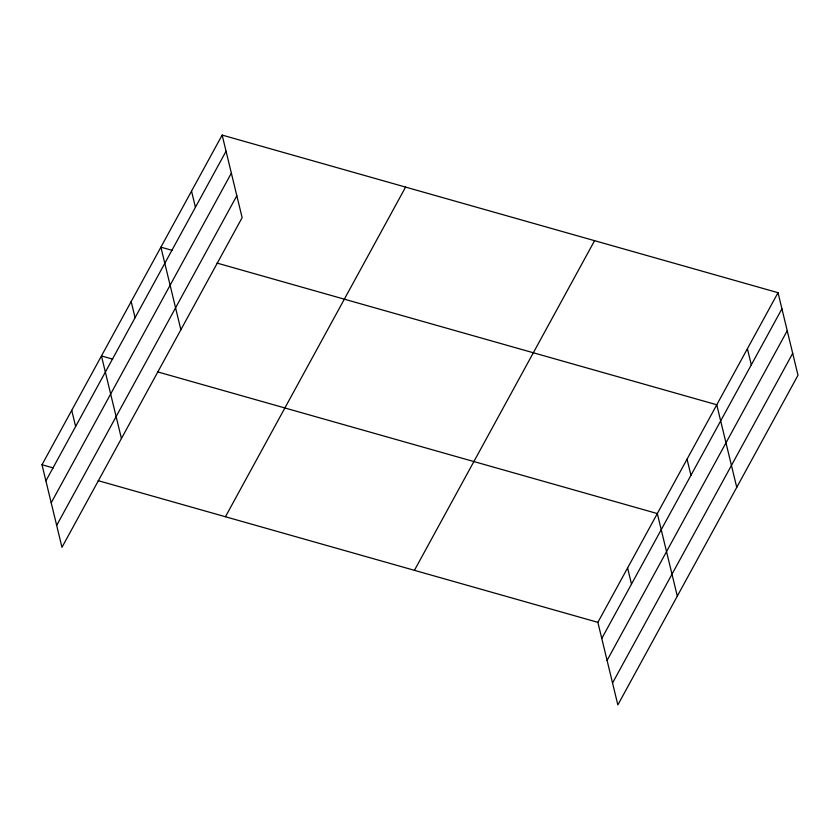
<?xml version="1.0" encoding="UTF-8"?>
<svg xmlns="http://www.w3.org/2000/svg" width="840" height="840" viewBox="0 0 840 840"><rect width="100%" height="100%" fill="white"/><g stroke="black" fill="none" stroke-linecap="round" stroke-linejoin="round"><path stroke-width="1.26" d="M222.149 135.083L242.13 217.655L61.971 547.312L42 464.741L222.149 135.083L778.029 292.688L798 375.26L617.851 704.918L597.87 622.346L778.029 292.688M45.906 480.879L226.054 151.221M51.209 502.793L231.357 173.145M56.669 525.389L236.828 195.731M225.435 516.747L405.594 187.089M414.435 570.339L594.583 240.681M601.776 638.484L781.925 308.826M607.078 660.408L787.227 330.75M612.538 682.994L792.698 353.336M172.137 250.352L160.902 247.17L180.873 329.731M217.056 263.088L716.772 404.775L736.743 487.347M112.686 359.142L101.451 355.95L121.422 438.522M157.605 371.879L657.321 513.566L677.303 596.127M42 464.741L53.235 467.922M98.154 480.659L597.87 622.346M747.4 348.737L751.307 364.865M687.047 459.165L690.952 475.304M627.596 567.956L631.501 584.094M191.531 191.121L195.426 207.26M131.177 301.56L135.083 317.699M71.726 410.351L75.632 426.479"/></g></svg>
